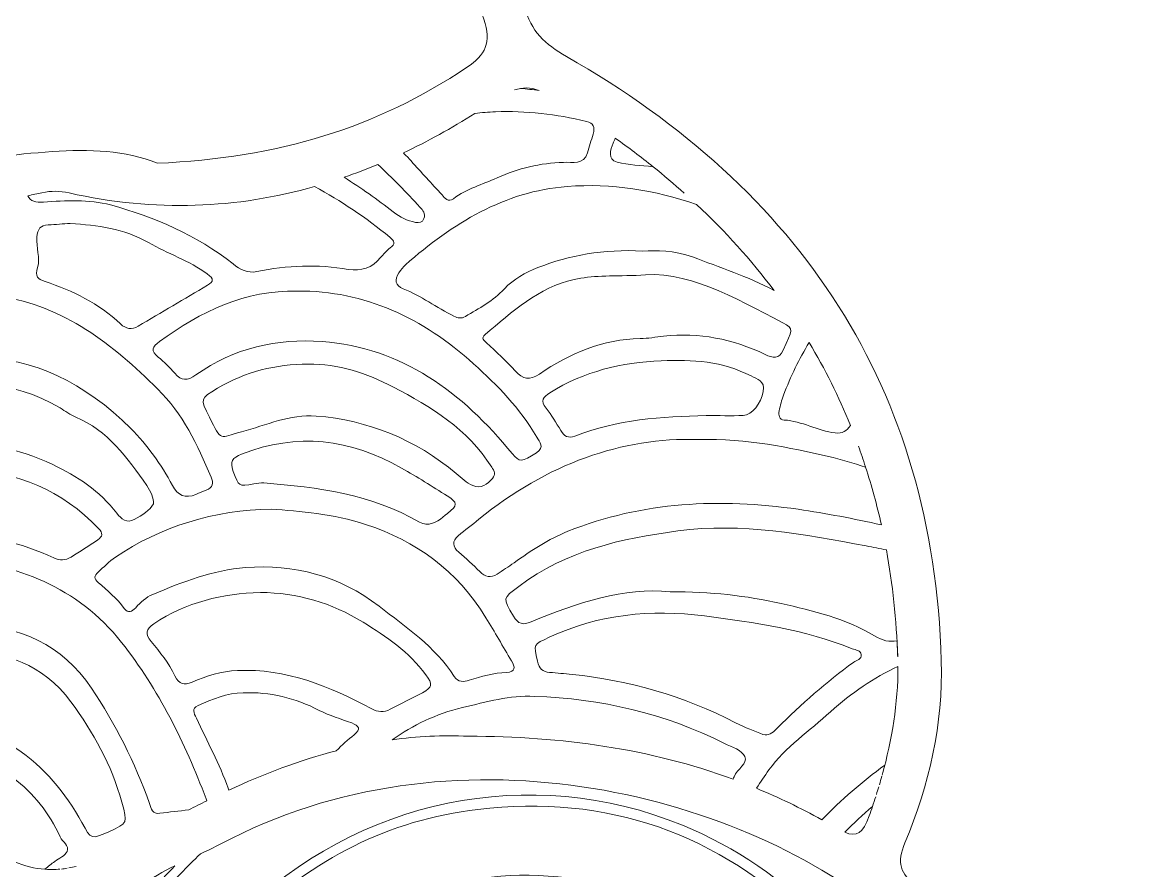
# Model space of a CAD drawing. Extents: x 43 to 1977, y -756 to -266.
# Drawn here: x 217.6 to 303.4, y -504.3 to -438.7 of the extents above; entities that cross this region are included whole.
import ezdxf

# ---------------------------------------------------------------- set-up
doc = ezdxf.new("R2010")
doc.units = 0
doc.header["$MEASUREMENT"] = 0
doc.layers.add('Layer 1', color=7, linetype='Continuous')

# ---------------------------------------------------------------- blocks, each defined once
blk = doc.blocks.new('block 2')
at = {"layer": 'Layer 1', "lineweight": 0}
for points, knots in [([(396.395, -647.326), (389.881, -635.702), (382.912, -624.355), (373.459, -614.881), (367.146, -608.554), (361.461, -601.713), (355.55, -595.05), (346.177, -584.484), (336.354, -574.421), (324.201, -566.944), (322.473, -565.881), (320.718, -565.136), (318.685, -565.267), (317.13, -565.367), (316.165, -564.822), (315.789, -563.234), (315.304, -561.185), (313.934, -560.333), (311.846, -560.486), (310.514, -560.583), (309.135, -560.376), (307.845, -560.64), (305.803, -561.058), (305.249, -560.433), (305.282, -558.37), (305.424, -549.42), (304.504, -540.559), (302.344, -531.865), (301.953, -530.291), (302.353, -529.862), (303.754, -529.536), (308.647, -528.399), (313.197, -526.384), (317.646, -524.076), (319.406, -523.163), (320.135, -521.992), (319.889, -520.044), (319.666, -518.27), (319.845, -516.539), (320.441, -514.792), (326.486, -497.074), (332.962, -479.536), (340.943, -462.571), (342.739, -458.754), (345.004, -455.768), (348.527, -453.306), (362.485, -443.55), (373.95, -431.493), (381.203, -415.861), (384.475, -408.81), (384.348, -410.404), (378.3, -406.687), (376.182, -405.386), (375.096, -405.7), (373.959, -407.929), (365.803, -423.912), (354.764, -437.697), (341.706, -449.934), (340.494, -451.07), (339.531, -451.331), (337.992, -450.584), (334.588, -448.93), (334.477, -449.039), (332.73, -452.389), (325.48, -466.3), (320.624, -481.096), (316.57, -496.185), (315.523, -500.078), (314.547, -503.99), (313.477, -508.132), (311.308, -505.402), (311.298, -505.387), (308.735, -506.999), (304.622, -509.584), (300.252, -511.487), (295.447, -512.41), (293.997, -512.689), (293.144, -512.362), (292.282, -511.211), (290.676, -509.065), (288.804, -507.127), (286.693, -505.476), (285.458, -504.51), (285.172, -503.708), (285.826, -502.151), (287.707, -497.678), (288.775, -492.959), (288.636, -488.087), (288.029, -466.928), (277.727, -451.71), (259.672, -441.371), (258.022, -440.426), (256.917, -439.445), (256.427, -437.52), (255.548, -434.066), (254.228, -430.73), (252.581, -427.567), (251.891, -426.242), (252.095, -425.599), (253.242, -424.752), (266.866, -414.693), (277.505, -401.958), (286.134, -387.507), (297.482, -368.501), (305.049, -348.183), (306.536, -325.913), (307.368, -313.442), (306.038, -301.269), (299.688, -290.191), (291.556, -276.005), (278.414, -270.637), (262.823, -269.829), (261.986, -269.786), (261.196, -269.943), (260.812, -270.821), (260.44, -271.674), (260.754, -272.384), (261.371, -272.994), (261.751, -273.37), (262.151, -273.726), (262.534, -274.1), (269.794, -281.176), (276.313, -288.818), (280.507, -298.171), (284.008, -305.977), (285.408, -314.085), (283.82, -322.639), (282.69, -322.484), (282.138, -321.716), (281.418, -321.232), (278.406, -319.209), (275.248, -317.674), (271.47, -317.905), (268.254, -318.101), (267.695, -319.008), (269.158, -321.929), (272.758, -329.115), (275.979, -336.445), (277.815, -344.312), (280.818, -357.178), (278.536, -368.872), (269.844, -379.61), (269.39, -378.397), (269.141, -377.559), (268.773, -376.777), (266.231, -371.376), (262.428, -367.547), (256.173, -366.881), (255.197, -366.777), (254.129, -366.816), (253.502, -367.733), (252.83, -368.716), (253.433, -369.594), (253.972, -370.434), (262.453, -383.648), (261.313, -402.284), (247.131, -416.018), (246.042, -417.072), (245.405, -417.041), (244.329, -416.019), (239.472, -411.408), (233.618, -409.02), (226.946, -408.812), (222.496, -408.673), (218.036, -408.699), (213.584, -408.807), (206.806, -408.971), (200.868, -411.363), (195.947, -416.049), (194.819, -417.123), (194.204, -416.982), (193.158, -415.97), (179.256, -402.53), (177.736, -383.967), (186.362, -370.374), (187.78, -368.141), (187.006, -366.809), (184.353, -366.886), (180.982, -366.984), (178.2, -368.492), (175.776, -370.757), (173.257, -373.11), (171.767, -376.094), (170.681, -379.307), (169.643, -379.015), (169.337, -378.202), (168.891, -377.582), (162.125, -368.172), (159.868, -357.779), (162.095, -346.395), (163.807, -337.646), (167.332, -329.586), (171.299, -321.681), (172.604, -319.081), (172.027, -318.155), (169.101, -317.929), (165.327, -317.638), (162.166, -319.17), (159.138, -321.181), (158.363, -321.696), (157.812, -322.664), (156.6, -322.581), (156.452, -321.696), (156.281, -320.83), (156.17, -319.957), (156.07, -319.162), (156.009, -318.359), (155.974, -317.558), (155.459, -305.629), (160.074, -295.498), (166.994, -286.181), (170.354, -281.658), (174.183, -277.555), (178.257, -273.673), (179.029, -272.937), (179.997, -272.236), (179.544, -270.978), (179.017, -269.515), (177.696, -269.811), (176.573, -269.88), (174.973, -269.978), (173.373, -270.132), (171.785, -270.351), (154.95, -272.672), (143.065, -281.364), (137.241, -297.578), (132.39, -311.081), (132.543, -324.978), (135.384, -338.762), (142.515, -373.372), (158.861, -402.596), (186.967, -424.669), (188.179, -425.621), (188.435, -426.28), (187.691, -427.703), (185.997, -430.942), (184.723, -434.382), (183.771, -437.915), (183.369, -439.404), (182.627, -440.344), (181.222, -441.046), (175.996, -443.658), (171.225, -446.992), (167.284, -451.298), (153.691, -466.148), (147.476, -482.857), (154.88, -502.783), (155.279, -503.858), (155.024, -504.376), (154.238, -505.008), (151.937, -506.86), (149.84, -508.938), (148.08, -511.305), (147.189, -512.503), (146.261, -512.645), (144.873, -512.39), (140.149, -511.52), (135.828, -509.695), (131.811, -507.133), (130.016, -505.989), (128.369, -504.814), (127.088, -508.536), (126.572, -506.602), (126.267, -505.513), (125.991, -504.416), (121.526, -486.67), (116.288, -469.196), (107.913, -452.82), (105.971, -449.022), (105.959, -448.955), (102.118, -450.658), (100.794, -451.245), (99.942, -451.18), (98.834, -450.144), (86.636, -438.729), (76.138, -425.975), (68.115, -411.277), (64.09, -403.903), (65.605, -404.952), (58.557, -408.724), (57.092, -409.508), (56.657, -410.465), (57.384, -411.978), (58.618, -414.547), (59.708, -417.19), (61.044, -419.703), (68.945, -434.559), (80.754, -445.777), (94.413, -455.221), (95.882, -456.237), (96.861, -457.441), (97.623, -458.998), (106.146, -476.397), (113.055, -494.44), (119.209, -512.79), (120.07, -515.357), (120.825, -517.891), (120.514, -520.616), (120.337, -522.171), (121.024, -523.086), (122.349, -523.811), (126.825, -526.26), (131.426, -528.399), (136.44, -529.462), (138.14, -529.823), (138.452, -530.431), (138.027, -532.157), (136.164, -539.713), (135.358, -547.424), (135.111, -555.196), (135.055, -556.966), (135.599, -559.248), (134.706, -560.366), (133.726, -561.591), (131.408, -560.248), (129.662, -560.489), (128.209, -560.69), (126.098, -559.968), (125.542, -561.594), (124.441, -564.816), (122.302, -565.589), (119.291, -565.486), (118.116, -565.446), (117.161, -566.339), (116.177, -566.938), (105.006, -573.736), (95.78, -582.768), (87.133, -592.43), (82.437, -597.677), (78.389, -603.58), (73.274, -608.358), (61.718, -619.154), (52.746, -631.787), (45.002, -645.42), (42.504, -649.819), (42.519, -649.827), (46.954, -651.986), (47.755, -652.377), (48.549, -652.783), (49.354, -653.166), (52.409, -654.618), (52.66, -654.524), (54.136, -651.368), (60.076, -638.664), (66.783, -626.417), (75.194, -615.137), (76.733, -613.073), (77.752, -612.917), (79.741, -614.456), (82.884, -616.889), (82.957, -616.734), (85.404, -613.612), (96.114, -599.947), (107.766, -587.207), (121.874, -576.927), (123.557, -575.7), (125.166, -573.163), (127.734, -575.787), (128.014, -576.072), (128.772, -575.861), (129.301, -575.937), (130.711, -576.138), (132.122, -576.349), (133.525, -576.597), (135.271, -576.907), (136.129, -577.696), (136.372, -579.738), (138.372, -596.533), (142.367, -612.86), (148.315, -628.702), (148.972, -630.454), (150.506, -632.497), (150.052, -633.89), (149.465, -635.696), (146.681, -635.185), (144.877, -635.604), (142.32, -636.199), (140.86, -637.343), (140.954, -640.052), (141.006, -641.535), (140.082, -642.08), (138.857, -642.361), (136.307, -642.945), (134.457, -644.516), (132.738, -646.41), (128.348, -651.246), (124.47, -656.457), (120.971, -661.96), (110.425, -678.544), (103.23, -696.876), (93.829, -714.068), (88.296, -724.187), (85.537, -735.466), (82.731, -746.631), (82.167, -748.873), (82.83, -750.018), (85.155, -750.301), (86.922, -750.515), (88.682, -750.84), (90.419, -751.235), (92.476, -751.701), (93.386, -750.843), (93.707, -748.869), (94.222, -745.704), (94.818, -742.551), (95.452, -739.408), (97.853, -727.505), (101.068, -715.843), (105.711, -704.595), (106.341, -703.068), (107.019, -702.38), (108.629, -703.276), (109.166, -703.575), (109.825, -703.65), (110.378, -703.926), (112.623, -705.042), (113.862, -704.455), (114.832, -702.036), (118.384, -693.179), (122.506, -684.58), (127.175, -676.251), (132.067, -667.523), (137.508, -659.165), (143.954, -651.492), (144.397, -650.965), (144.728, -649.502), (145.794, -650.575), (146.757, -651.545), (147.685, -651.309), (148.734, -651.104), (150.936, -650.675), (153.158, -650.67), (155.394, -650.709), (157.467, -650.746), (158.739, -651.556), (159.789, -653.468), (164.003, -661.148), (168.939, -668.351), (174.918, -674.789), (183.525, -684.055), (193.423, -691.211), (206.096, -693.863), (211.043, -694.899), (216.047, -694.244), (220.996, -694.581), (232.108, -695.339), (242.205, -692.705), (251.484, -686.693), (263.455, -678.937), (272.278, -668.22), (279.019, -655.903), (281.641, -651.113), (284.9, -650.103), (289.575, -650.795), (290.368, -650.912), (291.153, -651.096), (291.949, -651.173), (292.556, -651.232), (293.484, -651.425), (293.737, -651.119), (295.237, -649.307), (295.869, -650.814), (296.659, -651.764), (308.752, -666.307), (317.391, -682.858), (324.756, -700.145), (326.78, -704.897), (326.148, -705.565), (331.775, -703.239), (333.241, -702.633), (333.998, -702.869), (334.539, -704.427), (335.971, -708.548), (337.643, -712.588), (339.012, -716.729), (342.432, -727.074), (344.74, -737.696), (346.526, -748.431), (346.909, -750.731), (347.792, -751.82), (350.258, -751.174), (351.805, -750.769), (353.402, -750.511), (354.993, -750.333), (357.404, -750.064), (358.176, -748.959), (357.566, -746.538), (355.125, -736.847), (352.676, -727.112), (348.36, -718.092), (341.134, -702.996), (333.502, -688.091), (325.877, -673.189), (321.484, -664.602), (316.301, -656.483), (310.036, -649.11), (307.511, -646.138), (305.156, -642.906), (300.916, -642.123), (299.94, -641.942), (299.338, -641.219), (299.426, -640.191), (299.696, -637.068), (297.867, -635.958), (295.175, -635.559), (294.12, -635.402), (293.096, -634.932), (292.045, -634.885), (290.062, -634.797), (289.977, -634.039), (290.643, -632.372), (297.261, -615.823), (301.603, -598.677), (303.984, -581.022), (304.534, -576.943), (304.594, -577.02), (308.769, -576.203), (310.33, -575.897), (312.431, -576.6), (313.36, -575.355), (314.722, -573.53), (315.495, -574.639), (316.508, -575.362), (331.469, -586.027), (343.768, -599.366), (355.022, -613.75), (357.358, -616.736), (357.342, -616.748), (360.543, -614.564), (360.837, -614.364), (361.168, -614.2), (361.42, -613.956), (362.696, -612.723), (363.553, -613.098), (364.559, -614.441), (368.14, -619.229), (371.548, -624.128), (374.644, -629.243), (378.848, -636.19), (382.561, -643.396), (386.022, -650.736), (387.897, -654.712), (387.887, -654.719), (391.912, -652.761), (392.953, -652.254), (393.962, -651.671), (395.031, -651.232), (396.996, -650.424), (397.54, -649.37), (396.395, -647.326)], [0, 0, 0, 0, 1, 1, 1, 2, 2, 2, 3, 3, 3, 4, 4, 4, 5, 5, 5, 6, 6, 6, 7, 7, 7, 8, 8, 8, 9, 9, 9, 10, 10, 10, 11, 11, 11, 12, 12, 12, 13, 13, 13, 14, 14, 14, 15, 15, 15, 16, 16, 16, 17, 17, 17, 18, 18, 18, 19, 19, 19, 20, 20, 20, 21, 21, 21, 22, 22, 22, 23, 23, 23, 24, 24, 24, 25, 25, 25, 26, 26, 26, 27, 27, 27, 28, 28, 28, 29, 29, 29, 30, 30, 30, 31, 31, 31, 32, 32, 32, 33, 33, 33, 34, 34, 34, 35, 35, 35, 36, 36, 36, 37, 37, 37, 38, 38, 38, 39, 39, 39, 40, 40, 40, 41, 41, 41, 42, 42, 42, 43, 43, 43, 44, 44, 44, 45, 45, 45, 46, 46, 46, 47, 47, 47, 48, 48, 48, 49, 49, 49, 50, 50, 50, 51, 51, 51, 52, 52, 52, 53, 53, 53, 54, 54, 54, 55, 55, 55, 56, 56, 56, 57, 57, 57, 58, 58, 58, 59, 59, 59, 60, 60, 60, 61, 61, 61, 62, 62, 62, 63, 63, 63, 64, 64, 64, 65, 65, 65, 66, 66, 66, 67, 67, 67, 68, 68, 68, 69, 69, 69, 70, 70, 70, 71, 71, 71, 72, 72, 72, 73, 73, 73, 74, 74, 74, 75, 75, 75, 76, 76, 76, 77, 77, 77, 78, 78, 78, 79, 79, 79, 80, 80, 80, 81, 81, 81, 82, 82, 82, 83, 83, 83, 84, 84, 84, 85, 85, 85, 86, 86, 86, 87, 87, 87, 88, 88, 88, 89, 89, 89, 90, 90, 90, 91, 91, 91, 92, 92, 92, 93, 93, 93, 94, 94, 94, 95, 95, 95, 96, 96, 96, 97, 97, 97, 98, 98, 98, 99, 99, 99, 100, 100, 100, 101, 101, 101, 102, 102, 102, 103, 103, 103, 104, 104, 104, 105, 105, 105, 106, 106, 106, 107, 107, 107, 108, 108, 108, 109, 109, 109, 110, 110, 110, 111, 111, 111, 112, 112, 112, 113, 113, 113, 114, 114, 114, 115, 115, 115, 116, 116, 116, 117, 117, 117, 118, 118, 118, 119, 119, 119, 120, 120, 120, 121, 121, 121, 122, 122, 122, 123, 123, 123, 124, 124, 124, 125, 125, 125, 126, 126, 126, 127, 127, 127, 128, 128, 128, 129, 129, 129, 130, 130, 130, 131, 131, 131, 132, 132, 132, 133, 133, 133, 134, 134, 134, 135, 135, 135, 136, 136, 136, 137, 137, 137, 138, 138, 138, 139, 139, 139, 140, 140, 140, 141, 141, 141, 142, 142, 142, 143, 143, 143, 144, 144, 144, 145, 145, 145, 146, 146, 146, 147, 147, 147, 148, 148, 148, 149, 149, 149, 150, 150, 150, 151, 151, 151, 152, 152, 152, 153, 153, 153, 154, 154, 154, 155, 155, 155, 156, 156, 156, 157, 157, 157, 158, 158, 158, 159, 159, 159, 160, 160, 160, 161, 161, 161, 162, 162, 162, 163, 163, 163, 164, 164, 164, 165, 165, 165, 166, 166, 166, 167, 167, 167, 168, 168, 168, 169, 169, 169, 170, 170, 170, 171, 171, 171, 172, 172, 172, 173, 173, 173, 174, 174, 174, 175, 175, 175, 176, 176, 176, 177, 177, 177, 178, 178, 178, 179, 179, 179, 180, 180, 180, 181, 181, 181, 182, 182, 182, 183, 183, 183, 183]), ([(187.026, -438.556), (188.851, -433.135), (190.961, -427.899), (194.274, -423.152), (199.683, -415.403), (207.031, -411.824), (216.408, -412.122), (220.496, -412.251), (224.622, -411.914), (228.672, -412.34), (238.034, -413.324), (244.09, -419.072), (248.477, -426.937), (250.524, -430.607), (251.911, -434.552), (253.296, -438.507), (253.921, -440.294), (253.405, -441.261), (251.962, -442.231), (245.047, -446.879), (237.416, -449.223), (228.064, -449.633), (223.09, -447.582), (217.052, -449.358), (211.009, -449.407), (202.707, -449.475), (195.113, -446.728), (188.2, -442.086), (186.762, -441.12), (186.48, -440.178), (187.026, -438.556)], [0, 0, 0, 0, 1, 1, 1, 2, 2, 2, 3, 3, 3, 4, 4, 4, 5, 5, 5, 6, 6, 6, 7, 7, 7, 8, 8, 8, 9, 9, 9, 10, 10, 10, 10]), ([(257.565, -444.008), (257.086, -443.946), (256.607, -443.893), (256.127, -443.849), (255.973, -443.874), (255.82, -443.912), (255.665, -443.963), (256.286, -443.758), (256.884, -443.757), (257.565, -444.008)], [0, 0, 0, 0, 1, 1, 1, 2, 2, 2, 3, 3, 3, 3]), ([(261.214, -446.398), (261.78, -446.538), (261.9, -446.816), (261.731, -447.375), (261.584, -447.861), (261.44, -448.355), (261.295, -448.837), (261.005, -449.798), (260.14, -449.524), (259.445, -449.563), (257.662, -449.62), (255.937, -450.007), (254.314, -450.758), (253.183, -451.281), (251.958, -451.597), (250.935, -452.373), (250.527, -452.682), (250.292, -452.321), (250.061, -452.074), (249.254, -451.21), (248.462, -450.33), (247.665, -449.456), (247.565, -449.346), (247.481, -449.219), (247.371, -449.122), (247.256, -449.02), (247.157, -448.926), (247.073, -448.838), (247.073, -448.838), (247.072, -448.838), (247.072, -448.838), (248.944, -447.948), (250.787, -446.924), (252.6, -445.778), (252.598, -445.779), (252.595, -445.781), (252.593, -445.783), (253.12, -445.716), (253.649, -445.673), (254.179, -445.655), (256.524, -445.574), (258.898, -445.825), (261.214, -446.398)], [0, 0, 0, 0, 1, 1, 1, 2, 2, 2, 3, 3, 3, 4, 4, 4, 5, 5, 5, 6, 6, 6, 7, 7, 7, 8, 8, 8, 9, 9, 9, 10, 10, 10, 11, 11, 11, 12, 12, 12, 13, 13, 13, 14, 14, 14, 14]), ([(266.36, -449.898), (265.43, -449.819), (264.488, -449.771), (263.588, -449.543), (262.803, -449.344), (263.08, -448.586), (263.275, -448.092), (263.328, -447.958), (263.385, -447.825), (263.44, -447.691), (264.445, -448.407), (265.419, -449.142), (266.36, -449.898)], [0, 0, 0, 0, 1, 1, 1, 2, 2, 2, 3, 3, 3, 4, 4, 4, 4]), ([(248.353, -453.025), (248.575, -453.267), (248.801, -453.521), (248.66, -453.907), (248.539, -454.238), (248.277, -454.227), (248.009, -454.2), (247.372, -454.074), (246.816, -453.791), (246.288, -453.385), (245.056, -452.435), (243.797, -451.537), (242.5, -450.72), (243.374, -450.417), (244.24, -450.082), (245.1, -449.721), (246.225, -450.767), (247.302, -451.878), (248.353, -453.025)], [0, 0, 0, 0, 1, 1, 1, 2, 2, 2, 3, 3, 3, 4, 4, 4, 5, 5, 5, 6, 6, 6, 6]), ([(268.778, -451.945), (267.998, -451.248), (267.193, -450.566), (266.362, -449.899), (267.193, -450.566), (267.998, -451.248), (268.778, -451.945)], [0, 0, 0, 0, 1, 1, 1, 2, 2, 2, 2]), ([(246.038, -455.356), (246.4, -455.652), (246.478, -455.86), (246.059, -456.172), (245.78, -456.379), (245.541, -456.656), (245.313, -456.928), (244.641, -457.729), (243.828, -457.997), (242.82, -457.831), (240.457, -457.445), (238.093, -457.501), (235.748, -457.999), (235.018, -458.155), (234.483, -457.861), (233.922, -457.416), (231.085, -455.168), (227.843, -453.783), (224.445, -452.855), (222.772, -452.397), (220.993, -452.529), (219.257, -452.628), (218.677, -452.661), (218.243, -452.586), (218.066, -452.139), (218.426, -452.068), (218.787, -451.993), (219.149, -451.911), (219.874, -451.749), (220.531, -451.769), (221.246, -451.928), (227.924, -453.421), (234.227, -453.132), (240.217, -451.437), (240.217, -451.437), (240.216, -451.437), (240.215, -451.437), (242.232, -452.522), (244.173, -453.831), (246.038, -455.356)], [0, 0, 0, 0, 1, 1, 1, 2, 2, 2, 3, 3, 3, 4, 4, 4, 5, 5, 5, 6, 6, 6, 7, 7, 7, 8, 8, 8, 9, 9, 9, 10, 10, 10, 11, 11, 11, 12, 12, 12, 13, 13, 13, 13]), ([(275.709, -459.456), (273.69, -458.396), (271.535, -457.676), (269.413, -456.872), (268.022, -456.345), (266.569, -456.377), (265.586, -456.415), (262.48, -456.262), (259.928, -456.731), (257.46, -457.697), (256.506, -458.071), (255.594, -458.574), (254.875, -459.341), (254.002, -460.274), (252.923, -460.847), (251.863, -461.471), (251.534, -461.664), (251.295, -461.601), (250.982, -461.449), (249.643, -460.8), (248.437, -459.881), (247.051, -459.325), (246.462, -459.089), (246.349, -458.639), (246.733, -458.094), (246.888, -457.875), (247.041, -457.642), (247.237, -457.47), (250.885, -454.284), (254.873, -451.804), (259.724, -451.43), (263.163, -451.165), (266.497, -451.709), (269.73, -452.814), (271.946, -454.89), (273.943, -457.102), (275.709, -459.456)], [0, 0, 0, 0, 1, 1, 1, 2, 2, 2, 3, 3, 3, 4, 4, 4, 5, 5, 5, 6, 6, 6, 7, 7, 7, 8, 8, 8, 9, 9, 9, 10, 10, 10, 11, 11, 11, 12, 12, 12, 12]), ([(218.758, -455.346), (218.818, -454.699), (219.038, -454.416), (219.633, -454.391), (220.21, -454.367), (220.786, -454.317), (221.338, -454.28), (223.446, -454.435), (225.481, -454.664), (227.378, -455.765), (228.86, -456.625), (230.508, -457.149), (231.922, -458.185), (232.446, -458.569), (232.433, -458.764), (231.937, -459.058), (230.151, -460.117), (228.362, -461.168), (226.574, -462.224), (226.083, -462.514), (225.642, -462.446), (225.225, -462.052), (223.536, -460.454), (221.525, -459.479), (219.385, -458.777), (218.807, -458.588), (218.605, -458.389), (218.815, -457.69), (219.039, -456.947), (218.683, -456.146), (218.758, -455.346)], [0, 0, 0, 0, 1, 1, 1, 2, 2, 2, 3, 3, 3, 4, 4, 4, 5, 5, 5, 6, 6, 6, 7, 7, 7, 8, 8, 8, 9, 9, 9, 10, 10, 10, 10]), ([(297.597, -515.375), (301.472, -514.59), (305.093, -513.095), (308.469, -511.079), (309.86, -510.248), (310.535, -510.262), (311.267, -511.839), (311.893, -513.187), (312.105, -515.444), (314.153, -515.18), (316.33, -514.899), (315.948, -512.533), (316.312, -511.022), (320.562, -493.348), (325.339, -475.851), (333.096, -459.318), (333.776, -457.868), (334.6, -456.479), (335.198, -454.998), (335.779, -453.558), (336.475, -453.674), (337.845, -454.058), (340.611, -454.833), (340.509, -455.957), (339.368, -458.259), (330.296, -476.56), (323.316, -495.704), (316.829, -515.038), (316.634, -515.621), (316.364, -516.301), (316.493, -516.851), (317.346, -520.494), (315.105, -521.83), (312.278, -523.008), (308.82, -524.449), (305.347, -525.788), (301.379, -526.61), (300.83, -526.683), (300.647, -526.054), (300.431, -525.463), (299.386, -522.615), (298.129, -519.86), (296.577, -517.257), (295.761, -515.888), (296.427, -515.613), (297.597, -515.375)], [0, 0, 0, 0, 1, 1, 1, 2, 2, 2, 3, 3, 3, 4, 4, 4, 5, 5, 5, 6, 6, 6, 7, 7, 7, 8, 8, 8, 9, 9, 9, 10, 10, 10, 11, 11, 11, 12, 12, 12, 13, 13, 13, 14, 14, 14, 15, 15, 15, 15]), ([(276.416, -464.087), (276.119, -464.78), (275.609, -464.687), (275.029, -464.408), (272.536, -463.21), (269.923, -462.697), (267.181, -463), (266.577, -463.066), (265.974, -463.176), (265.37, -463.184), (262.492, -463.224), (259.95, -464.328), (257.581, -465.926), (256.827, -466.435), (256.31, -466.352), (255.712, -465.68), (255.022, -464.906), (254.244, -464.218), (253.494, -463.505), (253.289, -463.31), (253.054, -463.165), (253.39, -462.879), (255.48, -461.1), (257.51, -459.225), (260.262, -458.614), (261.634, -458.31), (263.022, -458.354), (265.071, -458.303), (268.872, -457.823), (272.611, -459.988), (276.391, -461.963), (277.313, -462.445), (277.091, -462.514), (276.416, -464.087)], [0, 0, 0, 0, 1, 1, 1, 2, 2, 2, 3, 3, 3, 4, 4, 4, 5, 5, 5, 6, 6, 6, 7, 7, 7, 8, 8, 8, 9, 9, 9, 10, 10, 10, 11, 11, 11, 11]), ([(215.885, -459.906), (220.86, -460.667), (224.591, -463.611), (228.095, -467.084), (230.025, -468.997), (231.161, -471.404), (232.222, -473.88), (232.427, -474.36), (232.34, -474.7), (231.844, -474.886), (231.572, -474.988), (231.305, -475.105), (231.038, -475.22), (230.233, -475.568), (229.656, -475.329), (229.227, -474.529), (228.356, -472.903), (227.299, -471.414), (226.011, -470.127), (222.488, -466.605), (218.371, -464.592), (214.222, -464.725), (211.329, -464.781), (209.251, -464.919), (207.275, -465.732), (206.882, -465.893), (206.615, -465.823), (206.386, -465.461), (205.55, -464.139), (204.533, -462.969), (203.569, -461.754), (203.41, -461.555), (203.028, -461.249), (203.604, -461.114), (207.647, -460.161), (211.674, -459.262), (215.885, -459.906)], [0, 0, 0, 0, 1, 1, 1, 2, 2, 2, 3, 3, 3, 4, 4, 4, 5, 5, 5, 6, 6, 6, 7, 7, 7, 8, 8, 8, 9, 9, 9, 10, 10, 10, 11, 11, 11, 12, 12, 12, 12]), ([(240.788, -463.416), (237.31, -463.16), (233.982, -463.903), (231.038, -465.995), (230.383, -466.46), (229.93, -466.473), (229.405, -465.856), (229.021, -465.404), (228.594, -464.981), (228.133, -464.618), (227.509, -464.126), (227.692, -463.802), (228.225, -463.414), (231.428, -461.081), (234.853, -459.432), (238.875, -459.51), (244.124, -459.469), (248.588, -461.604), (252.504, -465.136), (254.348, -466.8), (256.103, -468.577), (257.379, -470.792), (257.601, -471.177), (258.014, -471.576), (257.358, -472.003), (256.206, -472.754), (256.033, -472.747), (255.498, -472.09), (251.606, -467.311), (246.957, -463.871), (240.788, -463.416)], [0, 0, 0, 0, 1, 1, 1, 2, 2, 2, 3, 3, 3, 4, 4, 4, 5, 5, 5, 6, 6, 6, 7, 7, 7, 8, 8, 8, 9, 9, 9, 10, 10, 10, 10]), ([(281.616, -469.888), (281.308, -470.338), (281.001, -470.538), (280.44, -470.472), (279.081, -470.313), (277.867, -469.549), (276.486, -469.477), (276.131, -469.458), (276.045, -469.101), (276.111, -468.776), (276.195, -468.362), (276.298, -467.946), (276.445, -467.553), (276.992, -466.096), (277.656, -464.748), (278.426, -463.492), (279.647, -465.527), (280.712, -467.658), (281.616, -469.888)], [0, 0, 0, 0, 1, 1, 1, 2, 2, 2, 3, 3, 3, 4, 4, 4, 5, 5, 5, 6, 6, 6, 6]), ([(240.333, -469.167), (238.323, -469.003), (236.476, -469.879), (234.574, -470.382), (232.807, -470.85), (233.067, -471.202), (232.088, -469.262), (231.362, -467.822), (231.357, -467.82), (232.716, -467.017), (234.886, -465.735), (237.228, -465.158), (239.705, -465.16), (242.052, -465.133), (244.24, -465.847), (246.298, -466.926), (249.207, -468.451), (252.024, -470.146), (253.896, -473.108), (254.095, -473.422), (254.237, -473.675), (253.966, -473.99), (253.555, -474.467), (253.078, -474.81), (252.439, -474.544), (251.951, -474.341), (251.572, -473.946), (251.164, -473.606), (247.987, -470.962), (244.359, -469.496), (240.333, -469.167)], [0, 0, 0, 0, 1, 1, 1, 2, 2, 2, 3, 3, 3, 4, 4, 4, 5, 5, 5, 6, 6, 6, 7, 7, 7, 8, 8, 8, 9, 9, 9, 10, 10, 10, 10]), ([(258.401, -467.372), (261.05, -465.696), (263.936, -465.034), (266.998, -464.896), (269.407, -464.787), (271.74, -464.934), (273.937, -466.072), (274.411, -466.318), (275.029, -466.449), (274.877, -467.265), (274.703, -468.204), (274.009, -469.101), (273.339, -469.125), (272.385, -469.158), (271.429, -469.133), (270.474, -469.133), (267.02, -469.189), (263.594, -469.455), (260.31, -470.712), (259.808, -470.904), (259.5, -470.756), (259.231, -470.29), (258.886, -469.693), (258.523, -469.101), (258.104, -468.56), (257.647, -467.971), (257.876, -467.704), (258.401, -467.372)], [0, 0, 0, 0, 1, 1, 1, 2, 2, 2, 3, 3, 3, 4, 4, 4, 5, 5, 5, 6, 6, 6, 7, 7, 7, 8, 8, 8, 9, 9, 9, 9]), ([(209.325, -470.489), (208.984, -469.785), (208.653, -469.071), (208.265, -468.396), (207.865, -467.702), (208.04, -467.323), (208.759, -467.162), (212.835, -466.25), (216.806, -466.329), (220.551, -468.545), (220.954, -468.784), (221.339, -469.07), (221.765, -469.249), (224.232, -470.28), (225.739, -472.405), (227.249, -474.525), (227.582, -474.992), (227.763, -475.559), (227.769, -475.95), (227.49, -476.486), (226.873, -476.824), (226.284, -477.16), (225.716, -477.484), (225.27, -477.134), (224.931, -476.683), (223.618, -474.937), (221.856, -473.823), (219.982, -472.925), (217.273, -471.628), (214.443, -471.04), (211.45, -471.617), (209.989, -471.899), (209.984, -471.847), (209.325, -470.489)], [0, 0, 0, 0, 1, 1, 1, 2, 2, 2, 3, 3, 3, 4, 4, 4, 5, 5, 5, 6, 6, 6, 7, 7, 7, 8, 8, 8, 9, 9, 9, 10, 10, 10, 11, 11, 11, 11]), ([(250.481, -476.692), (250, -477.069), (249.557, -477.54), (248.807, -477.536), (248.691, -477.498), (248.484, -477.466), (248.312, -477.366), (244.571, -475.19), (240.451, -474.68), (236.294, -474.341), (236.039, -474.32), (235.775, -474.358), (235.521, -474.404), (234.308, -474.626), (234.365, -474.608), (233.934, -473.45), (233.638, -472.654), (233.853, -472.407), (234.571, -472.122), (238.868, -470.415), (242.97, -470.943), (246.938, -473.195), (248.132, -473.873), (249.3, -474.603), (250.462, -475.341), (251.292, -475.868), (251.285, -476.062), (250.481, -476.692)], [0, 0, 0, 0, 1, 1, 1, 2, 2, 2, 3, 3, 3, 4, 4, 4, 5, 5, 5, 6, 6, 6, 7, 7, 7, 8, 8, 8, 9, 9, 9, 9]), ([(277.576, -476.378), (271.538, -475.514), (265.568, -475.759), (259.787, -478.077), (258.283, -478.68), (256.944, -479.566), (255.627, -480.507), (255.197, -480.814), (254.752, -481.099), (254.308, -481.384), (253.819, -481.698), (253.398, -481.612), (252.981, -481.19), (252.461, -480.664), (251.91, -480.171), (251.349, -479.692), (250.846, -479.261), (250.83, -478.836), (251.319, -478.416), (251.834, -477.975), (252.382, -477.577), (252.906, -477.147), (258.129, -472.874), (264.04, -470.777), (269.786, -470.989), (273.819, -470.889), (276.851, -471.62), (279.919, -472.296), (280.901, -472.513), (281.854, -472.798), (282.79, -473.125), (283.258, -474.573), (283.665, -476.058), (284.004, -477.585), (281.877, -477.104), (279.736, -476.687), (277.576, -476.378)], [0, 0, 0, 0, 1, 1, 1, 2, 2, 2, 3, 3, 3, 4, 4, 4, 5, 5, 5, 6, 6, 6, 7, 7, 7, 8, 8, 8, 9, 9, 9, 10, 10, 10, 11, 11, 11, 12, 12, 12, 12]), ([(282.778, -473.086), (282.605, -472.551), (282.424, -472.021), (282.234, -471.496), (282.424, -472.021), (282.605, -472.551), (282.778, -473.086)], [0, 0, 0, 0, 1, 1, 1, 2, 2, 2, 2]), ([(211.335, -473.488), (211.97, -473.469), (212.603, -473.397), (213.363, -473.338), (217.222, -473.461), (220.678, -474.884), (223.526, -477.86), (223.867, -478.216), (223.842, -478.482), (223.465, -478.733), (222.782, -479.188), (222.091, -479.63), (221.399, -480.07), (220.97, -480.343), (220.528, -480.337), (220.071, -480.127), (217.531, -478.962), (214.866, -478.324), (212.11, -478.08), (211.853, -478.057), (211.502, -478.051), (211.485, -477.718), (211.423, -476.543), (210.813, -475.524), (210.673, -474.372), (210.604, -473.802), (210.746, -473.505), (211.335, -473.488)], [0, 0, 0, 0, 1, 1, 1, 2, 2, 2, 3, 3, 3, 4, 4, 4, 5, 5, 5, 6, 6, 6, 7, 7, 7, 8, 8, 8, 9, 9, 9, 9]), ([(255.043, -488.978), (254.053, -489.024), (253.104, -489.295), (252.156, -489.581), (251.731, -489.709), (251.319, -489.779), (251, -489.286), (249.501, -486.966), (247.294, -485.483), (245.191, -483.869), (242.104, -481.498), (238.634, -480.596), (234.874, -480.877), (232.366, -481.064), (230.024, -481.99), (227.709, -482.957), (227.197, -483.171), (226.771, -483.554), (226.39, -483.98), (226.115, -484.287), (225.803, -484.431), (225.512, -484.037), (224.938, -483.259), (224.211, -482.654), (223.499, -482.035), (223.167, -481.745), (223.164, -481.51), (223.48, -481.234), (223.925, -480.846), (224.338, -480.407), (224.819, -480.077), (228.222, -477.743), (232.507, -476.399), (236.884, -476.356), (239.05, -476.524), (241.664, -476.731), (244.157, -477.543), (248.029, -478.804), (251.229, -481.115), (253.453, -484.762), (254.124, -485.863), (254.772, -486.979), (255.428, -488.09), (255.72, -488.584), (255.749, -488.945), (255.043, -488.978)], [0, 0, 0, 0, 1, 1, 1, 2, 2, 2, 3, 3, 3, 4, 4, 4, 5, 5, 5, 6, 6, 6, 7, 7, 7, 8, 8, 8, 9, 9, 9, 10, 10, 10, 11, 11, 11, 12, 12, 12, 13, 13, 13, 14, 14, 14, 15, 15, 15, 15]), ([(285.268, -487.775), (285.254, -487.359), (285.23, -486.948), (285.208, -486.537), (284.624, -486.651), (284.106, -486.53), (283.482, -486.157), (281.251, -484.821), (278.74, -484.216), (276.26, -483.66), (273.575, -483.058), (270.835, -482.729), (267.683, -482.75), (264.151, -482.4), (260.513, -483.577), (256.944, -485.077), (256.314, -485.342), (255.944, -485.248), (255.578, -484.637), (254.724, -483.211), (254.739, -483.281), (255.998, -482.33), (259.678, -479.55), (263.902, -478.635), (268.29, -478.049), (273.24, -477.387), (278.018, -478.316), (282.842, -479.21), (283.361, -479.306), (283.877, -479.41), (284.392, -479.519), (284.872, -482.155), (285.17, -484.904), (285.268, -487.775)], [0, 0, 0, 0, 1, 1, 1, 2, 2, 2, 3, 3, 3, 4, 4, 4, 5, 5, 5, 6, 6, 6, 7, 7, 7, 8, 8, 8, 9, 9, 9, 10, 10, 10, 11, 11, 11, 11]), ([(200.299, -489.186), (199.814, -488.43), (199.33, -487.673), (198.856, -486.91), (198.551, -486.422), (198.661, -486.025), (199.067, -485.629), (202.363, -482.417), (206.163, -480.426), (210.726, -480.242), (211.187, -480.224), (211.646, -480.145), (211.971, -480.109), (217.234, -480.68), (221.846, -482.289), (225.306, -486.673), (228.177, -490.31), (230.182, -494.41), (231.834, -498.749), (231.854, -498.802), (231.87, -498.852), (231.883, -498.9), (231.884, -498.899), (231.885, -498.899), (231.886, -498.899), (231.418, -499.132), (230.952, -499.37), (230.489, -499.613), (230.491, -499.612), (230.494, -499.61), (230.497, -499.609), (229.747, -499.69), (228.998, -499.772), (228.251, -499.871), (227.671, -499.948), (227.604, -499.508), (227.462, -499.113), (226.318, -495.943), (224.841, -492.959), (222.97, -490.191), (220.685, -486.812), (217.404, -485.426), (213.641, -485.236), (209.979, -485.052), (206.624, -486.232), (203.55, -488.322), (202.921, -488.75), (202.245, -489.104), (201.584, -489.481), (201.082, -489.768), (200.635, -489.711), (200.299, -489.186)], [0, 0, 0, 0, 1, 1, 1, 2, 2, 2, 3, 3, 3, 4, 4, 4, 5, 5, 5, 6, 6, 6, 7, 7, 7, 8, 8, 8, 9, 9, 9, 10, 10, 10, 11, 11, 11, 12, 12, 12, 13, 13, 13, 14, 14, 14, 15, 15, 15, 16, 16, 16, 17, 17, 17, 17]), ([(234.257, -488.836), (233.006, -488.892), (231.87, -489.251), (230.745, -489.73), (230.133, -489.99), (229.749, -489.927), (229.426, -489.238), (228.965, -488.254), (228.263, -487.424), (227.583, -486.597), (227.103, -486.014), (227.169, -485.642), (227.782, -485.227), (230.298, -483.524), (233.089, -482.904), (236.03, -482.802), (238.868, -482.828), (241.521, -483.591), (243.958, -485.106), (245.749, -486.22), (247.517, -487.383), (248.811, -489.172), (249.343, -489.907), (249.334, -490.133), (248.552, -490.551), (247.727, -490.991), (246.88, -491.384), (246.059, -491.832), (245.543, -492.114), (245.11, -492.048), (244.594, -491.773), (241.347, -490.04), (238.013, -488.667), (234.257, -488.836)], [0, 0, 0, 0, 1, 1, 1, 2, 2, 2, 3, 3, 3, 4, 4, 4, 5, 5, 5, 6, 6, 6, 7, 7, 7, 8, 8, 8, 9, 9, 9, 10, 10, 10, 11, 11, 11, 11]), ([(258.347, -486.263), (262.192, -484.464), (266.191, -484.096), (270.328, -484.617), (274.213, -485.106), (278.076, -485.667), (281.758, -487.149), (282.017, -487.253), (282.408, -487.264), (282.45, -487.605), (282.494, -487.958), (282.099, -488.042), (281.873, -488.201), (279.749, -489.698), (277.818, -491.441), (275.964, -493.284), (275.484, -493.76), (275.352, -493.826), (274.841, -493.788), (274.232, -493.524), (273.465, -493.241), (272.74, -492.867), (268.744, -490.807), (264.526, -489.589), (260.102, -489.137), (259.526, -489.079), (258.949, -489.023), (258.372, -488.979), (257.846, -488.939), (257.56, -488.703), (257.43, -488.116), (257.132, -486.772), (257.127, -486.834), (258.347, -486.263)], [0, 0, 0, 0, 1, 1, 1, 2, 2, 2, 3, 3, 3, 4, 4, 4, 5, 5, 5, 6, 6, 6, 7, 7, 7, 8, 8, 8, 9, 9, 9, 10, 10, 10, 11, 11, 11, 11]), ([(203.456, -496.251), (202.956, -494.989), (202.499, -493.707), (202.02, -492.435), (201.848, -491.977), (201.905, -491.596), (202.348, -491.351), (204.622, -490.093), (206.825, -488.682), (209.333, -487.942), (210.482, -487.603), (211.635, -487.349), (213.424, -487.269), (216.159, -487.466), (219.206, -488.249), (221.388, -491.256), (223.108, -493.626), (224.539, -496.118), (225.321, -499.008), (225.759, -500.626), (225.812, -500.611), (224.308, -501.293), (222.977, -501.897), (222.965, -501.905), (222.234, -500.591), (220.944, -498.274), (219.335, -496.277), (217.141, -494.843), (215.489, -493.764), (213.729, -493.663), (211.871, -494.061), (209.437, -494.582), (207.147, -495.453), (205.019, -496.814), (204.699, -497.018), (204.471, -497.153), (204.295, -497.206), (204.123, -497.139), (203.95, -497.072), (203.778, -497.006), (203.789, -497.01), (203.8, -497.014), (203.81, -497.018), (203.703, -496.858), (203.597, -496.607), (203.456, -496.251)], [0, 0, 0, 0, 1, 1, 1, 2, 2, 2, 3, 3, 3, 4, 4, 4, 5, 5, 5, 6, 6, 6, 7, 7, 7, 8, 8, 8, 9, 9, 9, 10, 10, 10, 11, 11, 11, 12, 12, 12, 13, 13, 13, 14, 14, 14, 15, 15, 15, 15]), ([(284.068, -496.912), (284.138, -496.658), (284.206, -496.404), (284.271, -496.149), (282.523, -497.419), (280.894, -498.82), (279.406, -500.371), (279.407, -500.371), (279.407, -500.371), (279.407, -500.372), (277.753, -499.451), (276.07, -498.641), (274.356, -497.935), (274.357, -497.935), (274.358, -497.936), (274.359, -497.936), (274.665, -497.456), (274.983, -496.981), (275.316, -496.514), (276.573, -494.756), (278.468, -493.499), (280.08, -492.022), (281.691, -490.545), (283.435, -489.402), (285.282, -488.517), (285.296, -491.365), (284.829, -494.163), (284.068, -496.912)], [0, 0, 0, 0, 1, 1, 1, 2, 2, 2, 3, 3, 3, 4, 4, 4, 5, 5, 5, 6, 6, 6, 7, 7, 7, 8, 8, 8, 9, 9, 9, 9]), ([(231.211, -491.543), (232.335, -491.067), (233.454, -490.553), (234.69, -490.563), (236.766, -490.47), (238.706, -490.956), (240.565, -491.912), (241.365, -492.324), (242.238, -492.582), (243.085, -492.888), (243.667, -493.098), (243.803, -493.354), (243.261, -493.801), (242.787, -494.193), (242.33, -494.606), (241.889, -495.035), (241.893, -495.034), (241.897, -495.033), (241.901, -495.032), (239.063, -495.769), (236.295, -496.823), (233.588, -498.079), (233.589, -498.078), (233.59, -498.078), (233.591, -498.078), (233.572, -498.028), (233.552, -497.978), (233.533, -497.925), (232.855, -496.062), (231.925, -494.298), (231.077, -492.505), (230.892, -492.115), (230.69, -491.764), (231.211, -491.543)], [0, 0, 0, 0, 1, 1, 1, 2, 2, 2, 3, 3, 3, 4, 4, 4, 5, 5, 5, 6, 6, 6, 7, 7, 7, 8, 8, 8, 9, 9, 9, 10, 10, 10, 11, 11, 11, 11]), ([(271.879, -494.464), (272.451, -494.75), (273.233, -494.994), (273.464, -495.49), (273.696, -495.986), (272.87, -496.468), (272.632, -497.038), (272.605, -497.103), (272.575, -497.166), (272.547, -497.231), (272.548, -497.231), (272.549, -497.232), (272.55, -497.232), (266.159, -494.891), (259.352, -493.911), (252.082, -493.915), (250.087, -493.818), (248.127, -493.918), (246.2, -494.18), (247.816, -493.057), (249.599, -492.186), (251.641, -491.7), (253.484, -491.261), (255.288, -490.743), (257.198, -490.831), (262.323, -491.001), (267.235, -492.139), (271.879, -494.464)], [0, 0, 0, 0, 1, 1, 1, 2, 2, 2, 3, 3, 3, 4, 4, 4, 5, 5, 5, 6, 6, 6, 7, 7, 7, 8, 8, 8, 9, 9, 9, 9]), ([(284.215, -507.596), (282.922, -507.874), (281.659, -508.196), (280.418, -508.603), (279.937, -508.761), (279.733, -508.479), (279.474, -508.208), (276.388, -504.969), (272.776, -502.501), (268.641, -500.791), (256.973, -495.967), (243.325, -498.756), (234.458, -507.813), (233.943, -508.339), (233.53, -508.515), (232.806, -508.253), (231.518, -507.788), (230.176, -507.483), (228.83, -507.216), (227.722, -506.996), (227.715, -506.989), (228.423, -506.149), (229.364, -505.033), (230.353, -503.989), (231.386, -503.009), (231.376, -503.013), (231.366, -503.018), (231.356, -503.023), (231.9, -502.772), (232.441, -502.516), (232.965, -502.237), (250.706, -492.789), (272.561, -498.103), (284.215, -507.596)], [0, 0, 0, 0, 1, 1, 1, 2, 2, 2, 3, 3, 3, 4, 4, 4, 5, 5, 5, 6, 6, 6, 7, 7, 7, 8, 8, 8, 9, 9, 9, 10, 10, 10, 11, 11, 11, 11]), ([(206.714, -498.187), (208.587, -497.215), (210.49, -496.33), (212.576, -495.933), (212.831, -495.885), (213.094, -495.881), (213.274, -495.864), (214.664, -495.907), (215.871, -496.298), (216.921, -497.119), (218.476, -498.335), (219.721, -499.848), (220.562, -501.688), (220.739, -502.075), (221.287, -502.378), (221.084, -502.817), (220.929, -503.155), (220.468, -503.339), (220.14, -503.587), (219.881, -503.783), (219.629, -503.988), (219.379, -504.195), (217.81, -504.08), (216.23, -503.439), (214.504, -502.12), (211.848, -500.089), (208.544, -498.96), (205.413, -497.655), (205.844, -497.835), (206.279, -498.011), (206.714, -498.187)], [0, 0, 0, 0, 1, 1, 1, 2, 2, 2, 3, 3, 3, 4, 4, 4, 5, 5, 5, 6, 6, 6, 7, 7, 7, 8, 8, 8, 9, 9, 9, 10, 10, 10, 10]), ([(283.852, -497.664), (283.916, -497.446), (283.979, -497.229), (284.04, -497.011), (283.979, -497.229), (283.916, -497.446), (283.852, -497.664)], [0, 0, 0, 0, 1, 1, 1, 2, 2, 2, 2]), ([(283.619, -498.423), (283.682, -498.222), (283.745, -498.021), (283.805, -497.82), (283.744, -498.021), (283.682, -498.222), (283.619, -498.423)], [0, 0, 0, 0, 1, 1, 1, 2, 2, 2, 2]), ([(262.839, -505.412), (254.565, -503.491), (247.114, -505.244), (240.529, -510.605), (240.056, -510.99), (239.725, -511.064), (239.194, -510.779), (237.937, -510.106), (236.621, -509.545), (235.273, -509.086), (234.573, -508.847), (234.735, -508.656), (235.129, -508.267), (240.062, -503.403), (245.929, -500.388), (252.82, -499.569), (262.833, -498.379), (271.439, -501.403), (278.609, -508.496), (278.741, -508.626), (278.857, -508.771), (279.072, -509.012), (277.32, -509.681), (275.671, -510.331), (274.089, -511.131), (273.682, -511.336), (273.495, -511.014), (273.266, -510.817), (270.216, -508.192), (266.762, -506.323), (262.839, -505.412)], [0, 0, 0, 0, 1, 1, 1, 2, 2, 2, 3, 3, 3, 4, 4, 4, 5, 5, 5, 6, 6, 6, 7, 7, 7, 8, 8, 8, 9, 9, 9, 10, 10, 10, 10]), ([(283.319, -499.341), (283.403, -499.092), (283.485, -498.843), (283.565, -498.594), (283.485, -498.843), (283.403, -499.092), (283.319, -499.341)], [0, 0, 0, 0, 1, 1, 1, 2, 2, 2, 2]), ([(281.171, -501.338), (281.86, -500.646), (282.573, -499.979), (283.318, -499.343), (283.236, -499.588), (283.151, -499.832), (283.064, -500.076), (282.582, -501.433), (282.096, -501.723), (281.171, -501.338)], [0, 0, 0, 0, 1, 1, 1, 2, 2, 2, 3, 3, 3, 3]), ([(221.785, -503.981), (221.602, -504.025), (221.419, -504.062), (221.237, -504.094), (221.419, -504.062), (221.602, -504.025), (221.785, -503.981)], [0, 0, 0, 0, 1, 1, 1, 2, 2, 2, 2]), ([(226.843, -505.49), (227.623, -504.865), (228.507, -504.37), (229.427, -503.92), (228.754, -504.612), (228.091, -505.332), (227.438, -506.084), (226.987, -506.603), (226.607, -506.879), (225.889, -506.725), (225.68, -506.68), (225.47, -506.644), (225.26, -506.611), (225.78, -506.292), (226.306, -505.92), (226.843, -505.49)], [0, 0, 0, 0, 1, 1, 1, 2, 2, 2, 3, 3, 3, 4, 4, 4, 5, 5, 5, 5]), ([(219.97, -504.216), (219.79, -504.218), (219.61, -504.211), (219.429, -504.199), (219.61, -504.211), (219.79, -504.218), (219.97, -504.216)], [0, 0, 0, 0, 1, 1, 1, 2, 2, 2, 2]), ([(220.531, -504.187), (220.346, -504.203), (220.161, -504.214), (219.977, -504.216), (220.162, -504.214), (220.346, -504.203), (220.531, -504.187)], [0, 0, 0, 0, 1, 1, 1, 2, 2, 2, 2]), ([(221.091, -504.118), (220.948, -504.14), (220.805, -504.159), (220.663, -504.174), (220.805, -504.159), (220.948, -504.14), (221.091, -504.118)], [0, 0, 0, 0, 1, 1, 1, 2, 2, 2, 2])]:
    blk.add_open_spline(points, degree=3, knots=knots, dxfattribs=at)

msp = doc.modelspace()

# ---------------------------------------------------------------- block references
at = {"layer": 'Layer 1'}
msp.add_blockref('block 2', (0, 0), dxfattribs=at)

doc.saveas('drawing.dxf')
